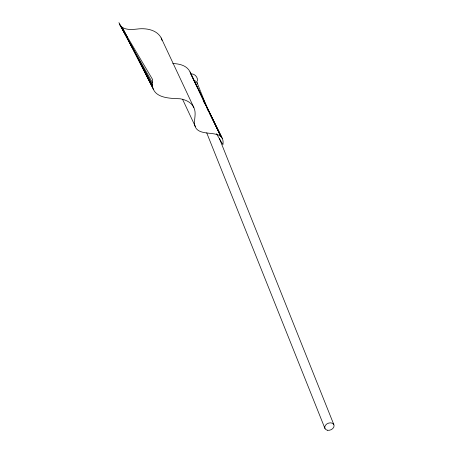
<?xml version="1.0" encoding="UTF-8"?>
<svg xmlns="http://www.w3.org/2000/svg" width="453" height="453" viewBox="0 0 453 453"><rect width="100%" height="100%" fill="white"/><g stroke="black" fill="none" stroke-linecap="round" stroke-linejoin="round"><path stroke-width="0.68" d="M197.463 81.217C198.125 77.616 195.169 73.947 191.523 73.839M130.022 43.29L152.333 85.085L152.684 79.66L118.913 22.65L152.333 85.085C153.556 98.522 170.26 98.324 180.215 98.782C185.645 99.722 191.37 102.299 193.844 107.537C196.296 112.435 194.473 117.837 194.462 122.973C195.322 140.747 225.656 125.617 222.927 144.654L216.46 133.737M172.769 63.539C179.28 63.714 186.998 65.442 190.039 71.936L220.832 136.472L198.142 89.343M120.073 25.345C124.116 30.289 131.393 29.66 137.095 29.066C145.645 27.865 156.8 29.558 161.211 37.99L193.844 107.537M119.366 24.077L152.321 82.474M125.691 35.181L121.03 26.45L152.729 87.48L142.248 66.823M127.689 38.924L129.354 42.044M127.321 37.401L122.236 27.384L127.287 37.452M136.846 56.178L137.48 57.435M138.12 58.686L140.657 63.692M205.702 105.323L203.176 100.294L204.728 103.477M206.33 106.58L222.434 138.658M130.764 44.366L132.972 48.771M133.607 50.028L153.505 89.649M207.248 108.516L208.827 111.665M209.456 112.927L221.744 137.491L190.039 71.936M190.787 74.06L197.531 88.069M182.536 99.235L195.407 126.67M196.987 82.474L208.023 110.068M219.32 138.312L333.872 424.71M206.721 132.871L324.948 428.47M161.211 37.99L162.066 40.391M193.516 80.594A4.841 3.556 -21.8 0 1 197.202 83.386M327.264 430.22A4.841 3.556 -21.8 0 0 334.088 425.622A4.841 3.556 -21.8 0 0 326.873 423.929A4.841 3.556 -21.8 0 0 327.264 430.22"/></g></svg>
